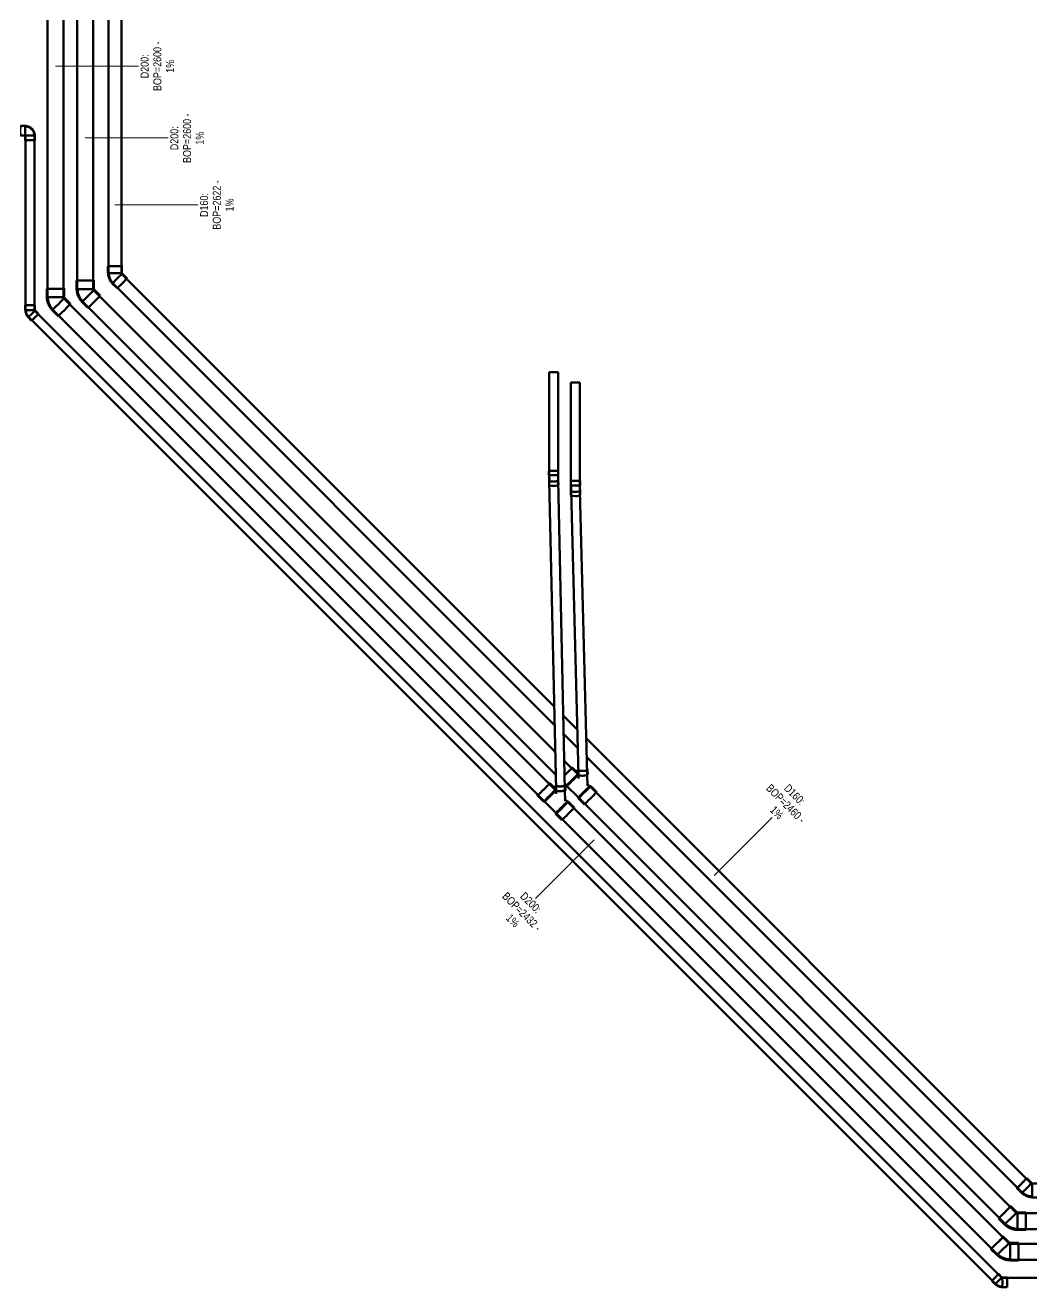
# Model space of a CAD drawing. Header units: millimetres. Extents: x -108050 to 96605, y 58136 to 140997.
# Drawn here: x -43728 to -31150, y 70399 to 86165 of the extents above; entities that cross this region are included whole.
import ezdxf

# ---------------------------------------------------------------- set-up
doc = ezdxf.new("R2010")
doc.units = ezdxf.units.MM
doc.layers.add('P-PIPE', color=3, linetype='Continuous', lineweight=50)
doc.layers.add('P-PIPE-IDEN', color=2, linetype='Continuous', lineweight=9)
doc.styles.add('Arial', font='arial.ttf', dxfattribs={"width": 0.8, "height": 100})

# ---------------------------------------------------------------- blocks, each defined once
blk = doc.blocks.new('DSC_uPVC_Elbow_TienPhong - Standard-2054261-HẦM')
at = {"layer": 'P-PIPE'}
for p, q in [((-43728, 84908), (-43789, 84908)), ((-43789, 84787), (-43728, 84787)), ((-43728, 84787), (-43728, 84726)), ((-43607, 84726), (-43607, 84787))]:
    blk.add_line(p, q, dxfattribs=at)
at = {"layer": 'P-PIPE', "flags": 128}
for points in [[(-43622, 84842), (-43625, 84846), (-43627, 84850), (-43630, 84854), (-43632, 84858), (-43635, 84862), (-43638, 84866), (-43642, 84869), (-43645, 84873), (-43649, 84876), (-43652, 84879), (-43656, 84882), (-43660, 84885), (-43664, 84888), (-43668, 84890), (-43672, 84892), (-43676, 84895), (-43681, 84897), (-43685, 84898), (-43690, 84900), (-43694, 84901), (-43699, 84903), (-43703, 84904), (-43708, 84905), (-43713, 84905), (-43718, 84906), (-43722, 84906), (-43727, 84906), (-43728, 84906)], [(-43628, 84839), (-43630, 84843), (-43633, 84847), (-43635, 84851), (-43638, 84854), (-43640, 84858), (-43643, 84861), (-43646, 84865), (-43650, 84868), (-43653, 84871), (-43656, 84874), (-43660, 84877), (-43664, 84879), (-43667, 84882), (-43671, 84884), (-43675, 84887), (-43679, 84889), (-43683, 84890), (-43687, 84892), (-43692, 84894), (-43696, 84895), (-43700, 84896), (-43705, 84897), (-43709, 84898), (-43714, 84899), (-43718, 84899), (-43723, 84900), (-43727, 84900), (-43728, 84900)], [(-43615, 84787), (-43615, 84791), (-43616, 84796), (-43616, 84800), (-43617, 84805), (-43617, 84809), (-43618, 84814), (-43620, 84818), (-43621, 84822), (-43622, 84827), (-43624, 84831), (-43626, 84835), (-43628, 84839), (-43628, 84839)], [(-43609, 84787), (-43609, 84792), (-43609, 84796), (-43609, 84801), (-43610, 84806), (-43611, 84811), (-43612, 84815), (-43613, 84820), (-43615, 84824), (-43616, 84829), (-43618, 84833), (-43620, 84838), (-43622, 84842), (-43622, 84842)], [(-43728, 84788), (-43728, 84788), (-43728, 84788), (-43728, 84788), (-43728, 84788), (-43728, 84788), (-43728, 84788), (-43728, 84788), (-43728, 84788), (-43728, 84788), (-43728, 84788), (-43727, 84788), (-43727, 84788), (-43727, 84788), (-43727, 84788), (-43727, 84788), (-43727, 84788), (-43727, 84788), (-43727, 84788), (-43727, 84788), (-43727, 84788), (-43727, 84788), (-43727, 84788), (-43727, 84788), (-43727, 84788), (-43727, 84788), (-43727, 84788), (-43727, 84788), (-43727, 84788)], [(-43727, 84788), (-43727, 84787), (-43727, 84787), (-43727, 84787), (-43727, 84787), (-43727, 84787), (-43727, 84787), (-43727, 84787), (-43727, 84787), (-43727, 84787), (-43727, 84787), (-43727, 84787), (-43727, 84787), (-43727, 84787)]]:
    blk.add_lwpolyline(points, dxfattribs=at)
at = {"layer": 'P-PIPE'}
for centre, major_axis, ratio, start_param, end_param in [((-43789, 84847), (0, 60.3), 0.00523, 6.273185, 7.843982), ((-43789, 84847), (0, 60.3), 0.00523, 1.560796, 3.131593), ((-43728, 84847), (0, 60.3), 0.00523, 6.116277, 7.843982), ((-43728, 84847), (0, 60.3), 0.00523, 1.560796, 3.131593), ((-43728, 84847), (0, 59), 0.00523, 0, 0.339066), ((-43668, 84726), (-60.3, 0), 0.01, 4.71762, 6.688218), ((-43728, 84847), (0, 59), 0.00523, 2.782527, 3.131593), ((-43728, 84847), (0, 60.3), 0.00523, 3.464161, 3.531627), ((-43728, 84847), (0, 60.3), 0.00523, 3.141593, 3.31395), ((-43668, 84787), (-60.3, 0), 0.01, 4.71762, 6.288417), ((-43668, 84726), (55, 0), 0.01, 2.885024, 3.141593), ((-43668, 84726), (55, 0), 0.01, 2.623225, 2.751524), ((-43668, 84726), (55, 0), 0.01, 2.361426, 2.489725), ((-43668, 84726), (55, 0), 0.01, 2.099626, 2.356743), ((-43668, 84726), (55, 0), 0.01, 1.837827, 2.094705), ((-43668, 84726), (55, 0), 0.01, 1.576028, 1.832716), ((-43668, 84787), (-60.3, 0), 0.01, 3.146824, 4.71762), ((-43668, 84726), (-60.3, 0), 0.01, 3.146824, 4.71762), ((-43668, 84726), (55, 0), 0.01, 1.314228, 1.57074), ((-43668, 84726), (55, 0), 0.01, 1.052429, 1.308751), ((-43668, 84726), (55, 0), 0.01, 0.790629, 1.046716), ((-43668, 84726), (55, 0), 0.01, 0.52883, 0.657129), ((-43668, 84726), (55, 0), 0.01, 0.005231, 0.39533), ((-43668, 84726), (60.3, 0), 0.01, 5.877897, 6.283185)]:
    blk.add_ellipse(centre, major_axis=major_axis, ratio=ratio, start_param=start_param, end_param=end_param, dxfattribs=at)
blk = doc.blocks.new('DSC_uPVC_Elbow_TienPhong - Standard-2055435-HẦM')
at = {"layer": 'P-PIPE'}
for p, q in [((-43728, 82666), (-43728, 82605)), ((-43607, 82605), (-43607, 82666)), ((-43691, 82515), (-43647, 82558)), ((-43691, 82515), (-43648, 82472)), ((-43648, 82472), (-43604, 82515)), ((-43647, 82558), (-43605, 82600)), ((-43562, 82557), (-43605, 82600)), ((-43604, 82515), (-43562, 82557))]:
    blk.add_line(p, q, dxfattribs=at)
at = {"layer": 'P-PIPE', "flags": 128}
for points in [[(-43727, 82605), (-43726, 82600), (-43726, 82595), (-43726, 82590), (-43725, 82585), (-43724, 82580), (-43723, 82575), (-43722, 82570), (-43720, 82566), (-43718, 82561), (-43717, 82556), (-43715, 82552), (-43712, 82547), (-43710, 82543), (-43707, 82538), (-43705, 82534), (-43702, 82530), (-43699, 82526), (-43695, 82522), (-43692, 82518), (-43690, 82516)], [(-43720, 82605), (-43720, 82600), (-43720, 82596), (-43719, 82591), (-43718, 82586), (-43718, 82581), (-43716, 82577), (-43715, 82572), (-43714, 82568), (-43712, 82563), (-43711, 82559), (-43709, 82554), (-43706, 82550), (-43704, 82546), (-43702, 82542), (-43699, 82538), (-43696, 82534), (-43693, 82530), (-43690, 82527), (-43687, 82523), (-43685, 82521)], [(-43606, 82600), (-43607, 82600), (-43607, 82600), (-43607, 82600), (-43607, 82600), (-43607, 82601), (-43607, 82601), (-43608, 82601), (-43608, 82602), (-43608, 82602), (-43608, 82602), (-43608, 82602), (-43608, 82603), (-43608, 82603), (-43608, 82603), (-43608, 82604), (-43609, 82604), (-43609, 82604), (-43609, 82605), (-43609, 82605), (-43609, 82605)]]:
    blk.add_lwpolyline(points, dxfattribs=at)
at = {"layer": 'P-PIPE'}
for centre, major_axis, start_param, end_param in [((-43668, 82666), (60.3, 0), 1.560797, 3.131593), ((-43668, 82666), (60.3, 0), 6.273186, 7.843982), ((-43668, 82605), (60.3, 0), 1.560797, 3.131593), ((-43668, 82605), (60.3, 0), 3.141593, 3.319385), ((-43668, 82605), (59, 0), 2.782528, 3.131593), ((-43668, 82605), (60.3, 0), 6.11845, 7.843982), ((-43668, 82605), (59, 0), 0, 0.339067)]:
    blk.add_ellipse(centre, major_axis=major_axis, ratio=0.01, start_param=start_param, end_param=end_param, dxfattribs=at)
blk = doc.blocks.new('DSC_uPVC_Elbow_TienPhong - Standard-2055448-HẦM')
at = {"layer": 'P-PIPE'}
for p, q in [((-28, 60), (-89, 60)), ((-89, 60), (-89, 0)), ((-28, 60), (-28, 0)), ((20, 105), (-23, 62)), ((20, 20), (-23, 62)), ((63, 63), (20, 105)), ((62, -23), (20, 20)), ((62, -23), (105, 20)), ((105, 20), (63, 63)), ((-89, 0), (-89, -60)), ((-89, -60), (-28, -60)), ((-28, 0), (-28, -60))]:
    blk.add_line(p, q, dxfattribs=at)
at = {"layer": 'P-PIPE', "flags": 128}
for points in [[(-22, 61), (-22, 61), (-23, 61), (-23, 61), (-23, 60), (-23, 60), (-24, 60), (-24, 60), (-24, 60), (-24, 60), (-25, 60), (-25, 59), (-25, 59), (-26, 59), (-26, 59), (-26, 59), (-27, 59), (-27, 59), (-27, 59), (-27, 59), (-28, 59)], [(-28, -52), (-23, -52), (-18, -52), (-13, -51), (-9, -51), (-4, -50), (1, -49), (5, -48), (10, -46), (14, -45), (19, -43), (23, -41), (27, -39), (32, -37), (36, -34), (40, -32), (43, -29), (47, -26), (51, -23), (54, -20), (57, -17)], [(-28, -59), (-23, -59), (-18, -59), (-13, -58), (-8, -57), (-3, -56), (2, -55), (7, -54), (12, -53), (17, -51), (21, -49), (26, -47), (30, -45), (35, -42), (39, -40), (43, -37), (47, -34), (51, -31), (55, -28), (59, -24), (61, -22)]]:
    blk.add_lwpolyline(points, dxfattribs=at)
blk = doc.blocks.new('DSC_uPVC_Elbow_TienPhong - Standard-2053344-HẦM')
at = {"layer": 'P-PIPE'}
for p, q in [((-31429, 70950), (-31504, 71025)), ((-31315, 70947), (-31421, 70947)), ((-31659, 70870), (-31584, 70795)), ((-31421, 70728), (-31315, 70728))]:
    blk.add_line(p, q, dxfattribs=at)
at = {"layer": 'P-PIPE', "flags": 128}
for points in [[(-31426, 70946), (-31427, 70946), (-31427, 70946), (-31428, 70946), (-31428, 70947), (-31429, 70947), (-31429, 70947), (-31430, 70947), (-31430, 70948), (-31430, 70948), (-31431, 70948)], [(-31421, 70945), (-31422, 70945), (-31423, 70945), (-31423, 70945), (-31424, 70945), (-31424, 70945), (-31425, 70945), (-31425, 70945), (-31426, 70945), (-31426, 70945), (-31426, 70946)], [(-31582, 70797), (-31576, 70791), (-31569, 70785), (-31562, 70779), (-31555, 70773), (-31547, 70768), (-31539, 70763), (-31532, 70759), (-31524, 70754), (-31515, 70751), (-31509, 70748)], [(-31573, 70805), (-31568, 70799), (-31561, 70794), (-31554, 70788), (-31548, 70783), (-31541, 70778), (-31533, 70774), (-31526, 70769), (-31518, 70765), (-31510, 70761), (-31504, 70759)], [(-31509, 70748), (-31500, 70744), (-31491, 70741), (-31483, 70739), (-31474, 70736), (-31465, 70734), (-31456, 70733), (-31447, 70732), (-31438, 70731), (-31429, 70730), (-31421, 70730)], [(-31504, 70759), (-31496, 70756), (-31488, 70753), (-31480, 70750), (-31471, 70748), (-31463, 70746), (-31454, 70745), (-31446, 70744), (-31437, 70743), (-31429, 70742), (-31421, 70742)]]:
    blk.add_lwpolyline(points, dxfattribs=at)
at = {"layer": 'P-PIPE'}
for centre, major_axis, start_param, end_param in [((-31581, 70948), (77.5, 77.5), 3.145735, 4.716531), ((-31581, 70948), (77.5, 77.5), 4.716531, 6.690479), ((-31581, 70948), (70.7, 70.7), 4.716531, 4.975803), ((-31581, 70948), (70.7, 70.7), 4.97833, 5.237364), ((-31581, 70948), (70.7, 70.7), 5.24013, 5.498711), ((-31581, 70948), (70.7, 70.7), 5.501929, 5.759621), ((-31581, 70948), (70.7, 70.7), 5.763728, 6.018021), ((-31581, 70948), (70.7, 70.7), 6.025528, 6.287327), ((-31506, 70873), (77.5, 77.5), 4.716531, 6.287327), ((-31421, 70837), (0, 110), 0, 0.168337), ((-31421, 70837), (0, 110), 4.708247, 6.279043), ((-31421, 70837), (0, 107), 5.783002, 6.279043), ((-31315, 70837), (0, 110), 4.708247, 6.279043), ((-31581, 70948), (77.5, 77.5), 2.742613, 3.141593), ((-31506, 70873), (77.5, 77.5), 3.145735, 4.716531), ((-31421, 70837), (0, 110), 3.034199, 4.708247), ((-31315, 70837), (0, 110), 3.137451, 4.708247), ((-31421, 70837), (0, 107), 3.141593, 3.633492)]:
    blk.add_ellipse(centre, major_axis=major_axis, ratio=0.01, start_param=start_param, end_param=end_param, dxfattribs=at)
blk = doc.blocks.new('DSC_uPVC_Elbow_TienPhong - Standard-V66-HẦM')
at = {"layer": 'P-PIPE'}
for p, q in [((-31150, 71695), (-31211, 71756)), ((-31335, 71632), (-31274, 71571)), ((-31058, 71692), (-31144, 71692)), ((-31144, 71517), (-31058, 71517))]:
    blk.add_line(p, q, dxfattribs=at)
at = {"layer": 'P-PIPE', "flags": 128}
for points in [[(-31266, 71579), (-31261, 71574), (-31256, 71570), (-31250, 71565), (-31245, 71561), (-31239, 71557), (-31233, 71554), (-31227, 71550), (-31221, 71547), (-31215, 71544), (-31210, 71542)], [(-31148, 71691), (-31148, 71691), (-31149, 71692), (-31149, 71692), (-31149, 71692), (-31150, 71692), (-31150, 71692), (-31150, 71693), (-31151, 71693), (-31151, 71693), (-31151, 71693)], [(-31144, 71690), (-31144, 71690), (-31145, 71690), (-31145, 71691), (-31145, 71691), (-31146, 71691), (-31146, 71691), (-31147, 71691), (-31147, 71691), (-31147, 71691), (-31148, 71691)], [(-31272, 71572), (-31267, 71567), (-31262, 71562), (-31256, 71558), (-31250, 71553), (-31244, 71549), (-31238, 71545), (-31232, 71542), (-31225, 71538), (-31219, 71535), (-31213, 71533)], [(-31213, 71533), (-31207, 71530), (-31200, 71528), (-31193, 71526), (-31186, 71524), (-31179, 71522), (-31171, 71521), (-31164, 71520), (-31157, 71519), (-31150, 71519), (-31144, 71519)], [(-31210, 71542), (-31203, 71539), (-31197, 71537), (-31190, 71535), (-31184, 71533), (-31177, 71532), (-31170, 71531), (-31163, 71530), (-31156, 71529), (-31149, 71529), (-31144, 71529)]]:
    blk.add_lwpolyline(points, dxfattribs=at)
at = {"layer": 'P-PIPE'}
for centre, major_axis, start_param, end_param in [((-31273, 71694), (62, 62), 4.716531, 6.686157), ((-31273, 71694), (56.6, 56.6), 5.501929, 5.63077), ((-31273, 71694), (56.6, 56.6), 5.763728, 5.892569), ((-31273, 71694), (56.6, 56.6), 6.025528, 6.283185), ((-31273, 71694), (62, 62), 3.145735, 4.716531), ((-31273, 71694), (62, 62), 2.738461, 3.141593), ((-31273, 71694), (56.6, 56.6), 3.407534, 3.536375), ((-31273, 71694), (56.6, 56.6), 3.669333, 3.798174), ((-31273, 71694), (56.6, 56.6), 3.931133, 4.059973), ((-31273, 71694), (56.6, 56.6), 4.192932, 4.451896), ((-31273, 71694), (56.6, 56.6), 4.454731, 4.713745), ((-31212, 71633), (62, 62), 3.145735, 4.716531), ((-31273, 71694), (56.6, 56.6), 4.716531, 4.975591), ((-31212, 71633), (60.7, 60.7), 3.655179, 3.700133), ((-31273, 71694), (56.6, 56.6), 4.97833, 5.237441), ((-31273, 71694), (56.6, 56.6), 5.24013, 5.27771), ((-31212, 71633), (62, 62), 4.716531, 6.287327), ((-31212, 71633), (60.7, 60.7), 5.732929, 5.811307), ((-31144, 71605), (0, 87.7), 0, 0.168737), ((-31144, 71605), (0, 87.7), 4.708247, 6.279043), ((-31144, 71605), (0, 85.8), 5.909444, 6.279043), ((-31144, 71605), (0, 87.7), 3.038477, 4.708247), ((-31058, 71605), (0, 87.7), 4.708247, 6.279043), ((-31058, 71605), (0, 87.7), 3.137451, 4.708247), ((-31144, 71605), (0, 85.8), 3.141593, 3.459743)]:
    blk.add_ellipse(centre, major_axis=major_axis, ratio=0.01, start_param=start_param, end_param=end_param, dxfattribs=at)
blk = doc.blocks.new('DSC_uPVC_Elbow_TienPhong - Standard-2067588-HẦM')
at = {"layer": 'P-PIPE'}
for p, q in [((-43088, 82975), (-43088, 82869)), ((-42869, 82869), (-42869, 82975)), ((-42791, 82787), (-42866, 82862)), ((-43021, 82707), (-42946, 82632))]:
    blk.add_line(p, q, dxfattribs=at)
at = {"layer": 'P-PIPE', "flags": 128}
for points in [[(-43086, 82869), (-43086, 82860), (-43085, 82851), (-43084, 82842), (-43083, 82833), (-43081, 82824), (-43079, 82815), (-43077, 82806), (-43074, 82798), (-43071, 82789), (-43068, 82780), (-43064, 82772), (-43060, 82764), (-43056, 82756), (-43051, 82748), (-43046, 82741), (-43041, 82733), (-43035, 82726), (-43029, 82719), (-43023, 82712), (-43019, 82708)], [(-43074, 82869), (-43074, 82860), (-43073, 82852), (-43072, 82843), (-43071, 82835), (-43069, 82826), (-43068, 82818), (-43065, 82810), (-43063, 82801), (-43060, 82793), (-43057, 82785), (-43053, 82777), (-43049, 82770), (-43045, 82762), (-43041, 82755), (-43036, 82747), (-43031, 82740), (-43026, 82734), (-43020, 82727), (-43015, 82721), (-43011, 82717)], [(-42868, 82860), (-42868, 82860), (-42868, 82861), (-42869, 82861), (-42869, 82861), (-42869, 82862), (-42869, 82862), (-42870, 82863), (-42870, 82863), (-42870, 82864), (-42870, 82864), (-42871, 82865), (-42871, 82865), (-42871, 82866), (-42871, 82866), (-42871, 82867), (-42871, 82867), (-42871, 82868), (-42871, 82868), (-42871, 82869), (-42871, 82869)]]:
    blk.add_lwpolyline(points, dxfattribs=at)
at = {"layer": 'P-PIPE'}
for centre, major_axis, ratio, start_param, end_param in [((-42979, 82975), (110, 0), 0.007, 2.738436, 3.141593), ((-42979, 82975), (110, 0), 0.007, 3.148734, 4.719531), ((-42979, 82975), (100, 0), 0.007, 3.148734, 3.276084), ((-42979, 82975), (100, 0), 0.007, 3.410534, 3.537883), ((-42979, 82975), (100, 0), 0.007, 3.672333, 3.799682), ((-42979, 82975), (100, 0), 0.007, 3.934133, 4.061482), ((-42979, 82975), (100, 0), 0.007, 4.195932, 4.323281), ((-42979, 82975), (100, 0), 0.007, 4.457731, 4.585081), ((-42979, 82975), (110, 0), 0.007, 4.719531, 6.686068), ((-42979, 82975), (100, 0), 0.007, 4.719531, 4.84688), ((-42979, 82975), (100, 0), 0.007, 4.98133, 5.108679), ((-42979, 82975), (100, 0), 0.007, 5.24313, 5.370479), ((-42979, 82975), (100, 0), 0.007, 5.504929, 5.632278), ((-42979, 82975), (100, 0), 0.007, 5.766728, 5.894078), ((-42979, 82975), (100, 0), 0.007, 6.028528, 6.283185), ((-42979, 82869), (110, 0), 0.007, 3.148734, 4.719531), ((-42943, 82784), (77.5, 77.5), 0.01, 3.141693, 4.712489), ((-42979, 82869), (-110, 0), 0.007, 1.577938, 3.148734), ((-42943, 82784), (77.5, 77.5), 0.01, 4.712489, 6.283185), ((-42943, 82784), (75.8, 75.8), 0.01, 5.787245, 6.117939), ((-42868, 82709), (77.5, 77.5), 0.01, 4.712489, 6.283185), ((-42943, 82784), (77.5, 77.5), 0.01, 0.000101, 0.165718), ((-42943, 82784), (77.5, 77.5), 0.01, 2.972013, 3.141593), ((-42943, 82784), (75.8, 75.8), 0.01, 3.30704, 3.637734), ((-42868, 82709), (77.5, 77.5), 0.01, 3.141693, 4.712489)]:
    blk.add_ellipse(centre, major_axis=major_axis, ratio=ratio, start_param=start_param, end_param=end_param, dxfattribs=at)
blk = doc.blocks.new('DSC_uPVC_Elbow_TienPhong - Standard-V79-HẦM')
at = {"layer": 'P-PIPE'}
for p, q in [((-31336, 71332), (-31411, 71407)), ((-31223, 71329), (-31329, 71329)), ((-31566, 71252), (-31491, 71177)), ((-31329, 71109), (-31223, 71109))]:
    blk.add_line(p, q, dxfattribs=at)
at = {"layer": 'P-PIPE', "flags": 128}
for points in [[(-31334, 71327), (-31334, 71327), (-31335, 71328), (-31335, 71328), (-31335, 71328), (-31336, 71328), (-31336, 71329), (-31337, 71329), (-31337, 71329), (-31337, 71330), (-31338, 71330)], [(-31329, 71326), (-31329, 71326), (-31330, 71326), (-31330, 71326), (-31331, 71326), (-31331, 71327), (-31332, 71327), (-31332, 71327), (-31333, 71327), (-31333, 71327), (-31334, 71327)], [(-31489, 71178), (-31483, 71172), (-31476, 71166), (-31469, 71160), (-31462, 71155), (-31454, 71150), (-31447, 71145), (-31439, 71140), (-31431, 71136), (-31422, 71132), (-31416, 71129)], [(-31481, 71187), (-31475, 71181), (-31468, 71175), (-31462, 71170), (-31455, 71165), (-31448, 71160), (-31440, 71155), (-31433, 71151), (-31425, 71147), (-31417, 71143), (-31411, 71140)], [(-31416, 71129), (-31407, 71126), (-31399, 71123), (-31390, 71120), (-31381, 71118), (-31372, 71116), (-31363, 71114), (-31354, 71113), (-31345, 71112), (-31336, 71112), (-31329, 71112)], [(-31411, 71140), (-31403, 71137), (-31395, 71134), (-31387, 71132), (-31378, 71130), (-31370, 71128), (-31361, 71126), (-31353, 71125), (-31344, 71124), (-31336, 71124), (-31329, 71124)]]:
    blk.add_lwpolyline(points, dxfattribs=at)
at = {"layer": 'P-PIPE'}
for centre, major_axis, start_param, end_param in [((-31489, 71329), (77.5, 77.5), 3.145735, 4.716531), ((-31489, 71329), (70.7, 70.7), 3.407534, 3.536375), ((-31489, 71329), (70.7, 70.7), 3.669333, 3.798174), ((-31489, 71329), (70.7, 70.7), 3.931133, 4.022386), ((-31489, 71329), (70.7, 70.7), 4.192932, 4.321773), ((-31489, 71329), (70.7, 70.7), 4.454731, 4.583572), ((-31489, 71329), (70.7, 70.7), 4.716531, 4.906631), ((-31489, 71329), (77.5, 77.5), 4.716531, 6.686323), ((-31489, 71329), (70.7, 70.7), 4.97833, 5.107171), ((-31489, 71329), (70.7, 70.7), 5.24013, 5.36897), ((-31489, 71329), (70.7, 70.7), 5.501929, 5.63077), ((-31489, 71329), (70.7, 70.7), 5.763728, 5.892569), ((-31489, 71329), (70.7, 70.7), 6.025528, 6.283185), ((-31414, 71254), (77.5, 77.5), 4.716531, 6.287327), ((-31329, 71219), (0, 110), 0, 0.168337), ((-31329, 71219), (0, 110), 4.708247, 6.279043), ((-31329, 71219), (0, 107), 5.783002, 6.279043), ((-31223, 71219), (0, 110), 4.708247, 6.279043), ((-31489, 71329), (77.5, 77.5), 2.738292, 3.141593), ((-31489, 71329), (70.7, 70.7), 3.145735, 3.274575), ((-31414, 71254), (77.5, 77.5), 3.145735, 4.716531), ((-31329, 71219), (0, 110), 3.034199, 4.708247), ((-31329, 71219), (0, 107), 3.141593, 3.633492), ((-31223, 71219), (0, 110), 3.137451, 4.708247)]:
    blk.add_ellipse(centre, major_axis=major_axis, ratio=0.01, start_param=start_param, end_param=end_param, dxfattribs=at)
blk = doc.blocks.new('DSC_uPVC_Elbow_TienPhong - Standard-V80-HẦM')
at = {"layer": 'P-PIPE'}
for p, q in [((-43460, 82872), (-43460, 82766)), ((-43240, 82766), (-43240, 82872)), ((-43162, 82683), (-43237, 82758)), ((-43392, 82603), (-43317, 82528))]:
    blk.add_line(p, q, dxfattribs=at)
at = {"layer": 'P-PIPE', "flags": 128}
for points in [[(-43457, 82766), (-43457, 82757), (-43456, 82748), (-43456, 82738), (-43454, 82729), (-43453, 82720), (-43451, 82712), (-43448, 82703), (-43446, 82694), (-43443, 82686), (-43439, 82677), (-43435, 82669), (-43431, 82661), (-43427, 82653), (-43422, 82645), (-43417, 82637), (-43412, 82630), (-43407, 82623), (-43401, 82616), (-43395, 82609), (-43391, 82605)], [(-43445, 82765), (-43445, 82757), (-43444, 82748), (-43444, 82740), (-43442, 82731), (-43441, 82723), (-43439, 82714), (-43437, 82706), (-43434, 82698), (-43431, 82690), (-43428, 82682), (-43425, 82674), (-43421, 82666), (-43417, 82659), (-43412, 82651), (-43408, 82644), (-43403, 82637), (-43397, 82630), (-43392, 82624), (-43386, 82617), (-43382, 82613)], [(-43239, 82756), (-43239, 82757), (-43240, 82757), (-43240, 82758), (-43240, 82758), (-43241, 82758), (-43241, 82759), (-43241, 82759), (-43241, 82760), (-43242, 82760), (-43242, 82761), (-43242, 82761), (-43242, 82762), (-43242, 82762), (-43242, 82763), (-43243, 82763), (-43243, 82764), (-43243, 82764), (-43243, 82765), (-43243, 82765), (-43243, 82766)]]:
    blk.add_lwpolyline(points, dxfattribs=at)
at = {"layer": 'P-PIPE'}
for centre, major_axis, ratio, start_param, end_param in [((-43350, 82872), (110, 0), 0.007, 2.738413, 3.141593), ((-43350, 82872), (110, 0), 0.007, 3.148734, 4.719531), ((-43350, 82872), (100, 0), 0.007, 3.148734, 3.276084), ((-43350, 82872), (100, 0), 0.007, 3.410534, 3.537883), ((-43350, 82872), (100, 0), 0.007, 3.672333, 3.799682), ((-43350, 82872), (100, 0), 0.007, 3.934133, 4.061482), ((-43350, 82872), (100, 0), 0.007, 4.195932, 4.323281), ((-43350, 82872), (100, 0), 0.007, 4.457731, 4.585081), ((-43350, 82872), (110, 0), 0.007, 4.719531, 6.68609), ((-43350, 82872), (100, 0), 0.007, 4.719531, 4.84688), ((-43350, 82872), (100, 0), 0.007, 4.98133, 5.108679), ((-43350, 82872), (100, 0), 0.007, 5.24313, 5.370479), ((-43350, 82872), (100, 0), 0.007, 5.504929, 5.632278), ((-43350, 82872), (100, 0), 0.007, 5.766728, 5.894078), ((-43350, 82872), (100, 0), 0.007, 6.028528, 6.283185), ((-43350, 82766), (110, 0), 0.007, 3.148734, 4.719531), ((-43315, 82681), (77.5, 77.5), 0.01, 3.141693, 4.712489), ((-43315, 82681), (75.8, 75.8), 0.01, 3.30704, 3.637734), ((-43350, 82766), (110, 0), 0.007, 4.719531, 6.290327), ((-43315, 82681), (77.5, 77.5), 0.01, 4.712489, 6.283185), ((-43315, 82681), (75.8, 75.8), 0.01, 5.787245, 6.117939), ((-43240, 82606), (77.5, 77.5), 0.01, 4.712489, 6.283185), ((-43315, 82681), (77.5, 77.5), 0.01, 0.000101, 0.165718), ((-43315, 82681), (77.5, 77.5), 0.01, 2.972013, 3.141593), ((-43240, 82606), (77.5, 77.5), 0.01, 3.141693, 4.712489)]:
    blk.add_ellipse(centre, major_axis=major_axis, ratio=ratio, start_param=start_param, end_param=end_param, dxfattribs=at)
blk = doc.blocks.new('DSC_uPVC_Elbow_TienPhong - Standard-2067583-HẦM')
at = {"layer": 'P-PIPE'}
for p, q in [((-42695, 83154), (-42695, 83068)), ((-42519, 83068), (-42519, 83154)), ((-42641, 82938), (-42580, 82877)), ((-42456, 83001), (-42517, 83062))]:
    blk.add_line(p, q, dxfattribs=at)
at = {"layer": 'P-PIPE', "flags": 128}
for points in [[(-42693, 83068), (-42693, 83061), (-42692, 83053), (-42691, 83046), (-42690, 83039), (-42689, 83032), (-42688, 83025), (-42686, 83018), (-42683, 83011), (-42681, 83004), (-42678, 82997), (-42675, 82990), (-42672, 82984), (-42669, 82977), (-42665, 82971), (-42661, 82965), (-42657, 82959), (-42652, 82953), (-42648, 82948), (-42643, 82942), (-42639, 82939)], [(-42683, 83068), (-42683, 83061), (-42683, 83054), (-42682, 83047), (-42681, 83040), (-42680, 83034), (-42678, 83027), (-42676, 83020), (-42674, 83014), (-42672, 83007), (-42670, 83001), (-42667, 82994), (-42664, 82988), (-42660, 82982), (-42657, 82976), (-42653, 82971), (-42649, 82965), (-42645, 82959), (-42640, 82954), (-42636, 82949), (-42633, 82946)], [(-42518, 83060), (-42518, 83061), (-42519, 83061), (-42519, 83061), (-42519, 83062), (-42519, 83062), (-42520, 83062), (-42520, 83063), (-42520, 83063), (-42520, 83064), (-42520, 83064), (-42521, 83064), (-42521, 83065), (-42521, 83065), (-42521, 83066), (-42521, 83066), (-42521, 83066), (-42521, 83067), (-42521, 83067), (-42521, 83068), (-42521, 83068)]]:
    blk.add_lwpolyline(points, dxfattribs=at)
at = {"layer": 'P-PIPE'}
for centre, major_axis, ratio, start_param, end_param in [((-42607, 83154), (87.7, 0), 0.006504, 2.738565, 3.141593), ((-42607, 83154), (87.7, 0), 0.006504, 3.14923, 4.720026), ((-42607, 83154), (80, 0), 0.006504, 3.14923, 3.276333), ((-42607, 83154), (80, 0), 0.006504, 3.411029, 3.538132), ((-42607, 83154), (80, 0), 0.006504, 3.672829, 3.799932), ((-42607, 83154), (80, 0), 0.006504, 3.934628, 4.061731), ((-42607, 83154), (80, 0), 0.006504, 4.196428, 4.32353), ((-42607, 83154), (80, 0), 0.006504, 4.458227, 4.58533), ((-42607, 83154), (87.7, 0), 0.006504, 4.720026, 6.685924), ((-42607, 83154), (80, 0), 0.006504, 4.720026, 4.847129), ((-42607, 83154), (80, 0), 0.006504, 4.981826, 5.108929), ((-42607, 83154), (80, 0), 0.006504, 5.243625, 5.370728), ((-42607, 83154), (80, 0), 0.006504, 5.505425, 5.632527), ((-42607, 83154), (80, 0), 0.006504, 5.767224, 5.894327), ((-42607, 83154), (80, 0), 0.006504, 6.029023, 6.283185), ((-42607, 83068), (87.7, 0), 0.006504, 3.14923, 4.720026), ((-42579, 83000), (62, 62), 0.01, 3.142394, 4.71319), ((-42579, 83000), (62, 62), 0.01, 2.970711, 3.141593), ((-42579, 83000), (60.7, 60.7), 0.01, 3.327194, 3.511993), ((-42607, 83068), (87.7, 0), 0.006504, 4.720026, 6.290823), ((-42518, 82939), (62, 62), 0.01, 3.142394, 4.71319), ((-42579, 83000), (62, 62), 0.01, 4.71319, 6.283185), ((-42579, 83000), (60.7, 60.7), 0.01, 5.914388, 6.099187), ((-42579, 83000), (62, 62), 0.01, 0.000801, 0.165946), ((-42518, 82939), (62, 62), 0.01, 4.71319, 6.283185)]:
    blk.add_ellipse(centre, major_axis=major_axis, ratio=ratio, start_param=start_param, end_param=end_param, dxfattribs=at)
blk = doc.blocks.new('DSC_uPVC_Elbow_TienPhong - Standard-2069971-HẦM')
at = {"layer": 'P-PIPE'}
for p, q in [((-37183, 80597), (-37183, 80542)), ((-37067, 80542), (-37067, 80597)), ((-37182, 80473), (-37181, 80419)), ((-37065, 80421), (-37066, 80475))]:
    blk.add_line(p, q, dxfattribs=at)
at = {"layer": 'P-PIPE', "flags": 128}
for points in [[(-37182, 80473), (-37182, 80486), (-37182, 80499), (-37182, 80513), (-37182, 80526), (-37182, 80540), (-37182, 80542)], [(-37178, 80473), (-37178, 80486), (-37178, 80499), (-37179, 80513), (-37179, 80526), (-37179, 80540), (-37179, 80542)], [(-37067, 80475), (-37067, 80488), (-37068, 80501), (-37068, 80514), (-37068, 80527), (-37068, 80540), (-37068, 80542)]]:
    blk.add_lwpolyline(points, dxfattribs=at)
at = {"layer": 'P-PIPE'}
for centre, major_axis, ratio, start_param, end_param in [((-37125, 80597), (58, 0), 0.01, 3.035225, 5.915019), ((-37125, 80597), (58, 0), 0.01, 2.832733, 3.035225), ((-37125, 80597), (55, 0), 0.01, 3.434157, 3.653676), ((-37125, 80597), (55, 0), 0.01, 3.675376, 3.820624), ((-37125, 80597), (55, 0), 0.01, 5.653219, 5.741559), ((-37125, 80597), (55, 0), 0.01, 5.777003, 5.915019), ((-37125, 80597), (55, 0), 0.01, 6.060228, 6.176818), ((-37125, 80597), (58, 0), 0.01, 6.176818, 6.584397), ((-37125, 80597), (58, 0), 0.01, 5.95294, 6.176818), ((-37125, 80542), (58, 0), 0.01, 3.035225, 6.176818), ((-37124, 80474), (58, 1.3), 0.213134, 3.03272, 6.174312), ((-37123, 80420), (58, 1.3), 0.213134, 3.03272, 6.174312), ((-37124, 80474), (57.2, 1.3), 0.213134, 3.141593, 4.603516), ((-37124, 80474), (57.2, 1.3), 0.213134, 4.603516, 6.348845), ((-37125, 80542), (58, 0), 0.01, 6.176818, 6.283185), ((-37124, 80474), (58, 1.3), 0.213134, 6.174312, 6.436112), ((-37123, 80420), (58, 1.3), 0.213134, 6.174312, 6.283185)]:
    blk.add_ellipse(centre, major_axis=major_axis, ratio=ratio, start_param=start_param, end_param=end_param, dxfattribs=at)
blk = doc.blocks.new('DSC_uPVC_Elbow_TienPhong - Standard-2069998-HẦM')
at = {"layer": 'P-PIPE'}
for p, q in [((-36911, 80470), (-36911, 80415)), ((-36795, 80415), (-36795, 80470)), ((-36910, 80346), (-36909, 80292)), ((-36793, 80295), (-36794, 80349))]:
    blk.add_line(p, q, dxfattribs=at)
at = {"layer": 'P-PIPE', "flags": 128}
for points in [[(-36910, 80346), (-36910, 80358), (-36910, 80370), (-36910, 80383), (-36910, 80395), (-36911, 80408), (-36911, 80415)], [(-36906, 80346), (-36906, 80358), (-36906, 80370), (-36907, 80383), (-36907, 80395), (-36907, 80408), (-36907, 80415)], [(-36795, 80349), (-36795, 80360), (-36796, 80372), (-36796, 80384), (-36796, 80396), (-36796, 80408), (-36796, 80415)]]:
    blk.add_lwpolyline(points, dxfattribs=at)
at = {"layer": 'P-PIPE'}
for centre, major_axis, ratio, start_param, end_param in [((-36853, 80470), (58, 0), 0.01, 3.026262, 6.167855), ((-36853, 80415), (58, 0), 0.01, 3.026262, 6.167855), ((-36853, 80470), (58, 0), 0.01, 2.835079, 3.026262), ((-36853, 80470), (55, 0), 0.01, 3.432572, 3.653332), ((-36853, 80470), (55, 0), 0.01, 3.675508, 3.81166), ((-36853, 80470), (55, 0), 0.01, 5.644256, 5.73865), ((-36853, 80470), (55, 0), 0.01, 5.777184, 5.906055), ((-36853, 80470), (55, 0), 0.01, 6.059885, 6.167855), ((-36853, 80470), (58, 0), 0.01, 6.167855, 6.584953), ((-36853, 80415), (58, 0), 0.01, 6.167855, 6.429654), ((-36852, 80347), (58, 1.5), 0.229975, 3.023077, 6.164669), ((-36851, 80294), (58, 1.5), 0.229975, 3.023077, 6.164669), ((-36852, 80347), (57.2, 1.5), 0.229975, 3.141593, 4.593873), ((-36852, 80347), (57.2, 1.5), 0.229975, 4.593873, 6.339202), ((-36852, 80347), (58, 1.5), 0.229975, 6.164669, 6.426469), ((-36851, 80294), (58, 1.5), 0.229975, 6.164669, 6.380721)]:
    blk.add_ellipse(centre, major_axis=major_axis, ratio=ratio, start_param=start_param, end_param=end_param, dxfattribs=at)

msp = doc.modelspace()

# ---------------------------------------------------------------- linework, layer by layer
at = {"layer": 'P-PIPE'}
for p, q in [((-43450, 90534), (-43450, 82766)), ((-43250, 82766), (-43250, 90534)), ((-43079, 90534), (-43079, 82869)), ((-42879, 82869), (-42879, 90534)), ((-42687, 90534), (-42687, 83068)), ((-42527, 83068), (-42527, 90534)), ((-43723, 84787), (-43723, 82605)), ((-43613, 82605), (-43613, 84787)), ((-42658, 82963), (-42637, 82941)), ((-42637, 82941), (-42635, 82940)), ((-42635, 82940), (-42619, 82924)), ((-42520, 83058), (-42533, 83071)), ((-42519, 83056), (-42520, 83058)), ((-42503, 83040), (-42519, 83056)), ((-37117, 77651), (-42505, 83039)), ((-42482, 83019), (-42503, 83040)), ((-37104, 77086), (-42873, 82855)), ((-42619, 82924), (-42598, 82903)), ((-42618, 82926), (-37112, 77419)), ((-37104, 76611), (-43244, 82751)), ((-43014, 82713), (-37098, 76797)), ((-43687, 82519), (-31603, 70435)), ((-31525, 70513), (-43609, 82597)), ((-43385, 82610), (-37245, 76469)), ((-37180, 81828), (-37180, 80542)), ((-37070, 80542), (-37070, 81828)), ((-36908, 81701), (-36908, 80415)), ((-36798, 80415), (-36798, 81701)), ((-37179, 80473), (-37093, 76604)), ((-36983, 76607), (-37069, 80475)), ((-36907, 80346), (-36814, 76798)), ((-36704, 76801), (-36797, 80349)), ((-36829, 77363), (-37004, 77538)), ((-36999, 77307), (-36823, 77131)), ((-31155, 71689), (-36716, 77250)), ((-36824, 76806), (-36992, 76974)), ((-36710, 77018), (-31268, 71576)), ((-36820, 76816), (-36892, 76888)), ((-36821, 76857), (-36820, 76798)), ((-36818, 76795), (-36813, 76790)), ((-36814, 76793), (-36813, 76750)), ((-36705, 76793), (-36700, 76798)), ((-36701, 76659), (-36704, 76796)), ((-36699, 76801), (-36701, 76861)), ((-37098, 76619), (-37172, 76693)), ((-37100, 76664), (-37099, 76604)), ((-36985, 76670), (-36981, 76667)), ((-36984, 76683), (-36965, 76664)), ((-36980, 76665), (-36972, 76658)), ((-36978, 76607), (-36979, 76667)), ((-36972, 76658), (-36958, 76657)), ((-36958, 76657), (-36817, 76516)), ((-36675, 76657), (-36708, 76690)), ((-36661, 76657), (-36675, 76657)), ((-31343, 71325), (-36668, 76650)), ((-36586, 76582), (-36661, 76657)), ((-37327, 76538), (-37252, 76463)), ((-37252, 76463), (-37238, 76462)), ((-37096, 76604), (-37097, 76618)), ((-37097, 76602), (-37092, 76596)), ((-37093, 76599), (-37092, 76558)), ((-36955, 76462), (-36989, 76497)), ((-36984, 76599), (-36979, 76604)), ((-36980, 76467), (-36983, 76601)), ((-36817, 76516), (-36816, 76502)), ((-36816, 76502), (-36741, 76427)), ((-36809, 76509), (-31484, 71184)), ((-37238, 76462), (-37096, 76321)), ((-37096, 76321), (-37096, 76307)), ((-37096, 76307), (-37021, 76232)), ((-37089, 76314), (-31577, 70802)), ((-36941, 76462), (-36955, 76462)), ((-31436, 70943), (-36948, 76455)), ((-36866, 76387), (-36941, 76462)), ((-28117, 71319), (-31329, 71319)), ((-31329, 71119), (-28117, 71119)), ((-28107, 70937), (-31421, 70937)), ((-31421, 70737), (-27306, 70737)), ((-20825, 70509), (-31517, 70509))]:
    msp.add_line(p, q, dxfattribs=at)
for centre, major_axis, ratio, start_param, end_param in [((-37125, 81828), (55, 0), 0.01, 1.570796, 3.141593), ((-37125, 81828), (55, 0), 0.01, 3.141593, 4.712389), ((-37125, 81828), (55, 0), 0.01, 0, 1.570796), ((-37125, 81828), (55, 0), 0.01, 4.712389, 6.283185), ((-36853, 81701), (55, 0), 0.01, 1.570796, 3.141593), ((-36853, 81701), (55, 0), 0.01, 3.141593, 4.712389), ((-36853, 81701), (55, 0), 0.01, 0, 1.570796), ((-36853, 81701), (55, 0), 0.01, 4.712389, 6.283185), ((-36969, 76810), (77.5, 77.5), 0.01, 4.39116, 6.692701), ((-36969, 76810), (70.7, 70.7), 0.01, 4.551613, 4.682908), ((-36969, 76810), (70.7, 70.7), 0.01, 4.813413, 4.944707), ((-36887, 76728), (70.7, 70.7), 0.01, 3.082163, 5.961956), ((-36969, 76810), (70.7, 70.7), 0.01, 5.075212, 5.206507), ((-36969, 76810), (70.7, 70.7), 0.01, 5.337011, 5.468306), ((-36894, 76735), (77.5, 77.5), 0.01, 4.39116, 5.961956), ((-36969, 76810), (70.7, 70.7), 0.01, 5.598811, 5.700157), ((-36969, 76810), (70.7, 70.7), 0.01, 5.86061, 5.961956), ((-36969, 76810), (70.7, 70.7), 0.01, 6.052486, 6.283185), ((-36761, 76859), (60.3, 1.6), 0.229975, 2.790096, 4.488009), ((-36759, 76800), (60.3, 1.6), 0.229975, 3.179012, 4.488009), ((-36887, 76728), (70.7, 70.7), 0.01, 5.961956, 6.070904), ((-36761, 76859), (55, 1.4), 0.229975, 3.179012, 3.291307), ((-36761, 76859), (55, 1.4), 0.229975, 3.440811, 3.553106), ((-36761, 76859), (55, 1.4), 0.229975, 3.70261, 3.814905), ((-36761, 76859), (55, 1.4), 0.229975, 3.96441, 4.076705), ((-36761, 76859), (55, 1.4), 0.229975, 4.226209, 4.338504), ((-36761, 76859), (55, 1.4), 0.229975, 4.453797, 4.488009), ((-36761, 76859), (60.3, 1.6), 0.229975, 4.488009, 6.686931), ((-36761, 76859), (55, 1.4), 0.229975, 4.488009, 4.600304), ((-36759, 76800), (60.3, 1.6), 0.229975, 4.488009, 6.320604), ((-36761, 76859), (55, 1.4), 0.229975, 4.71649, 4.862103), ((-36761, 76859), (55, 1.4), 0.229975, 4.975033, 5.123902), ((-36761, 76859), (55, 1.4), 0.229975, 5.238046, 5.385702), ((-36761, 76859), (55, 1.4), 0.229975, 5.501399, 5.647501), ((-36761, 76859), (55, 1.4), 0.229975, 5.797005, 5.909301), ((-36761, 76859), (55, 1.4), 0.229975, 6.058805, 6.283185), ((-37249, 76615), (77.5, 77.5), 0.01, 4.416235, 6.688536), ((-37249, 76615), (70.7, 70.7), 0.01, 4.826015, 4.939834), ((-37249, 76615), (70.7, 70.7), 0.01, 5.087814, 5.201633), ((-37249, 76615), (70.7, 70.7), 0.01, 5.349614, 5.463433), ((-37249, 76615), (70.7, 70.7), 0.01, 5.611413, 5.725232), ((-37249, 76615), (70.7, 70.7), 0.01, 5.873212, 5.987031), ((-37249, 76615), (70.7, 70.7), 0.01, 6.044701, 6.283185), ((-37040, 76665), (60.3, 1.3), 0.213134, 2.731453, 4.506652), ((-37040, 76665), (55, 1.2), 0.213134, 3.141593, 3.381367), ((-37040, 76665), (55, 1.2), 0.213134, 3.459454, 3.562476), ((-37040, 76665), (55, 1.2), 0.213134, 3.721254, 3.824275), ((-37040, 76665), (55, 1.2), 0.213134, 3.983053, 4.086075), ((-37040, 76665), (55, 1.2), 0.213134, 4.216595, 4.347874), ((-37040, 76665), (60.3, 1.3), 0.213134, 4.506652, 6.689624), ((-37040, 76665), (55, 1.2), 0.213134, 4.478395, 4.506652), ((-37040, 76665), (55, 1.2), 0.213134, 4.506652, 4.609673), ((-37040, 76665), (55, 1.2), 0.213134, 4.740194, 4.871473), ((-37040, 76665), (55, 1.2), 0.213134, 5.001994, 5.133272), ((-37040, 76665), (55, 1.2), 0.213134, 5.263793, 5.395072), ((-37040, 76665), (55, 1.2), 0.213134, 5.525592, 5.656871), ((-37040, 76665), (55, 1.2), 0.213134, 5.768197, 5.91867), ((-37040, 76665), (55, 1.2), 0.213134, 6.077448, 6.283185), ((-36894, 76735), (77.5, 77.5), 0.01, 3.082163, 4.39116), ((-36746, 76587), (70.7, 70.7), 0.01, 3.082163, 5.961956), ((-36739, 76579), (77.5, 77.5), 0.01, 4.39116, 6.223755), ((-36746, 76587), (70.7, 70.7), 0.01, 5.961956, 6.283185), ((-37249, 76615), (77.5, 77.5), 0.01, 2.737842, 4.416235), ((-37249, 76615), (70.7, 70.7), 0.01, 3.141593, 3.369037), ((-37249, 76615), (70.7, 70.7), 0.01, 3.517018, 3.633205), ((-37249, 76615), (70.7, 70.7), 0.01, 3.778817, 3.892636), ((-37249, 76615), (70.7, 70.7), 0.01, 4.040617, 4.154436), ((-37249, 76615), (70.7, 70.7), 0.01, 4.302416, 4.416235), ((-37249, 76615), (70.7, 70.7), 0.01, 4.416235, 4.433573), ((-37249, 76615), (70.7, 70.7), 0.01, 4.564215, 4.695372), ((-37174, 76540), (77.5, 77.5), 0.01, 3.107238, 4.416235), ((-37167, 76533), (70.7, 70.7), 0.01, 3.107238, 5.987031), ((-37174, 76540), (77.5, 77.5), 0.01, 4.416235, 6.075926), ((-37038, 76606), (60.3, 1.3), 0.213134, 3.141593, 4.506652), ((-37167, 76533), (70.7, 70.7), 0.01, 5.987031, 6.148632), ((-37038, 76606), (60.3, 1.3), 0.213134, 4.506652, 6.339247), ((-36739, 76579), (77.5, 77.5), 0.01, 3.082163, 4.39116), ((-36664, 76504), (77.5, 77.5), 0.01, 3.082163, 4.39116), ((-36664, 76504), (77.5, 77.5), 0.01, 4.39116, 6.283185), ((-37026, 76392), (70.7, 70.7), 0.01, 3.107238, 5.987031), ((-37019, 76384), (77.5, 77.5), 0.01, 3.107238, 4.416235), ((-37019, 76384), (77.5, 77.5), 0.01, 4.416235, 6.248831), ((-36944, 76310), (77.5, 77.5), 0.01, 4.416235, 6.283185), ((-37026, 76392), (70.7, 70.7), 0.01, 5.987031, 6.248831), ((-36944, 76310), (77.5, 77.5), 0.01, 3.107238, 4.416235)]:
    msp.add_ellipse(centre, major_axis=major_axis, ratio=ratio, start_param=start_param, end_param=end_param, dxfattribs=at)
at = {"layer": 'P-PIPE-IDEN'}
for p, q in [((-43350, 85655), (-42312, 85655)), ((-42979, 84757), (-41940, 84757)), ((-42607, 83922), (-41569, 83922)), ((-35118, 75539), (-34393, 76264)), ((-36619, 75985), (-37353, 75251))]:
    msp.add_line(p, q, dxfattribs=at)

# ---------------------------------------------------------------- block references
at = {"layer": 'P-PIPE'}
for name in ['DSC_uPVC_Elbow_TienPhong - Standard-2054261-HẦM', 'DSC_uPVC_Elbow_TienPhong - Standard-2067583-HẦM', 'DSC_uPVC_Elbow_TienPhong - Standard-2067588-HẦM', 'DSC_uPVC_Elbow_TienPhong - Standard-V80-HẦM', 'DSC_uPVC_Elbow_TienPhong - Standard-2055435-HẦM', 'DSC_uPVC_Elbow_TienPhong - Standard-2069971-HẦM', 'DSC_uPVC_Elbow_TienPhong - Standard-2069998-HẦM', 'DSC_uPVC_Elbow_TienPhong - Standard-V66-HẦM', 'DSC_uPVC_Elbow_TienPhong - Standard-V79-HẦM', 'DSC_uPVC_Elbow_TienPhong - Standard-2053344-HẦM']:
    msp.add_blockref(name, (0, 0), dxfattribs=at)
at = {"layer": 'P-PIPE', "rotation": 314.9999999999998}
msp.add_blockref('DSC_uPVC_Elbow_TienPhong - Standard-2055448-HẦM', (-31545, 70454), dxfattribs=at)

# ---------------------------------------------------------------- texts
at = {"layer": 'P-PIPE-IDEN', "char_height": 100, "attachment_point": 1, "style": 'Arial'}
for s, insert, width, rotation in [('BOP=2600 -', (-42127, 85343), 750.38, 90), ('D200:', (-42286, 85502), 365.57, 90), ('1%', (-41968, 85571), 198.82, 90), ('BOP=2600 -', (-41756, 84444), 750.38, 90), ('D200:', (-41915, 84603), 365.57, 90), ('1%', (-41597, 84672), 198.82, 90), ('BOP=2622 -', (-41384, 83610), 750.38, 90), ('D160:', (-41543, 83769), 365.57, 90), ('1%', (-41225, 83838), 198.82, 90), ('BOP=2460 -', (-34407, 76691), 750.38, 315), ('D160:', (-34183, 76691), 365.57, 315), ('1%', (-34359, 76418), 198.82, 315), ('BOP=2432 -', (-37705, 75341), 750.38, 315), ('D200:', (-37480, 75341), 365.57, 315), ('1%', (-37656, 75068), 198.82, 315)]:
    msp.add_mtext(s, dxfattribs=dict(at, insert=insert, width=width, rotation=rotation))

doc.saveas('drawing.dxf')
